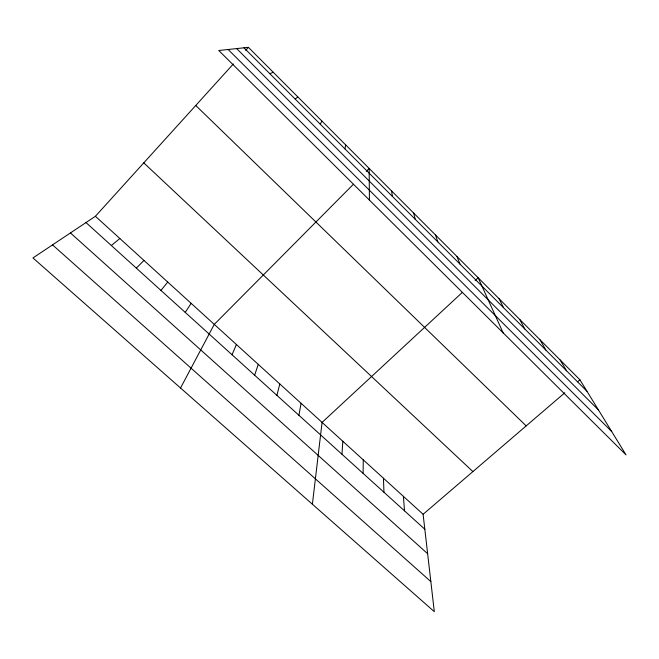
<?xml version="1.0" encoding="UTF-8"?>
<svg xmlns="http://www.w3.org/2000/svg" width="659" height="659" viewBox="0 0 659 659"><rect width="100%" height="100%" fill="white"/><g stroke="black" fill="none" stroke-linecap="round" stroke-linejoin="round"><path stroke-width="0.99" d="M363.109 473.384L363.257 459.867M341.988 454.273L342.795 441.258M312.391 504.217L322.07 422.411L462.321 292.415M298.906 415.269L301.072 403.316M344.904 148.86L345.703 144.914M276.92 395.375L279.795 383.975M254.638 375.21L258.246 364.369M232.05 354.764L236.408 344.509M180.541 388.011L214.274 324.385L353.315 184.355M320.258 124.18L321.913 121.067M185.228 312.382L191.159 303.362M160.953 290.421L167.724 282.052M95.407 216.284L423.103 514.284L434.306 611.659L32.95 257.933L95.407 216.284L233.335 63.972M245.659 50.364L248.394 47.341L579.936 379.815L626.05 454.908L218.772 50.496L248.394 47.341M136.331 268.131L143.959 260.437M366.256 171.315L369.139 168.416L369.419 200.089M475.139 280.545L478.154 277.744L503.138 332.861M295.232 99.122L297.777 96.857M423.103 514.284L564.812 392.78M577.671 381.767L579.936 379.815M111.346 245.519L119.856 238.517M269.811 73.668L273.271 72.284M52.531 244.876L430.846 581.584M70.447 232.932L427.633 553.708M85.991 222.569L424.824 529.243M143.777 162.872L472.898 471.589M195.748 105.481L526.187 425.903M228.154 49.499L611.692 431.521M236.663 48.593L598.471 409.997M243.987 47.81L586.947 391.232M560.125 359.946L566.526 370.778M540.051 339.813L545.817 350.044M519.696 319.409L524.819 329.022M499.069 298.716L503.525 307.695M456.951 256.483L460.023 264.135M435.459 234.925L437.807 241.886M413.663 213.071L415.261 219.315M391.553 190.904L392.385 196.407M403.407 496.375L404.519 510.865M383.456 478.236L383.95 492.248"/></g></svg>
